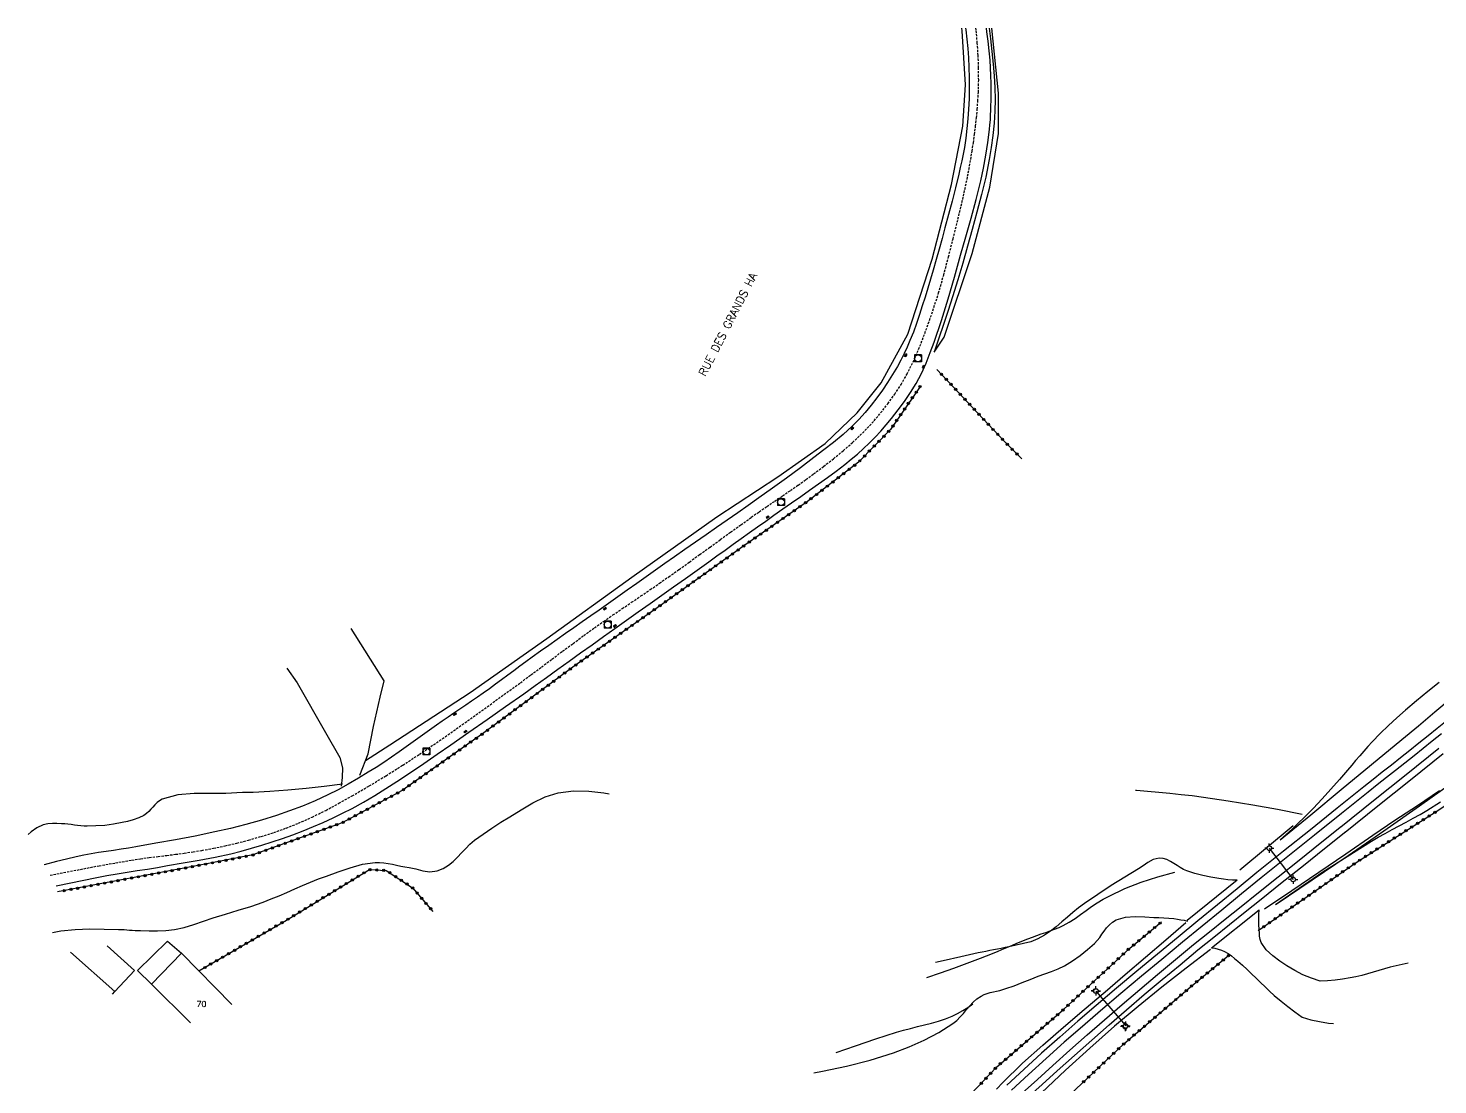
# Model space of a CAD drawing. Header units: millimetres. Extents: x 172000 to 173000, y 134000 to 135000.
# Drawn here: x 172050.8 to 172359, y 134768.9 to 135000 of the extents above; entities that cross this region are included whole.
import ezdxf
from ezdxf.enums import TextEntityAlignment as Align

# ---------------------------------------------------------------- set-up
doc = ezdxf.new("R2010")
doc.units = ezdxf.units.MM
doc.linetypes.add('DASHED', pattern=[0.75, 0.5, -0.25])
doc.layers.get('0').update_dxf_attribs({"linetype": 'CONTINUOUS'})
for name, color, linetype in [('W0001', 6, 'DASHED'), ('W0008', 7, 'CONTINUOUS'), ('W0101', 7, 'CONTINUOUS'), ('W0104', 1, 'CONTINUOUS'), ('W0120', 7, 'CONTINUOUS'), ('W0211', 2, 'CONTINUOUS'), ('W0214', 2, 'CONTINUOUS'), ('W0300', 7, 'CONTINUOUS'), ('W0322', 7, 'CONTINUOUS'), ('W0323', 7, 'CONTINUOUS'), ('W0330', 7, 'CONTINUOUS'), ('W0401', 7, 'CONTINUOUS'), ('W0420', 7, 'CONTINUOUS'), ('W0510', 5, 'CONTINUOUS'), ('W0610', 7, 'CONTINUOUS'), ('W0611', 7, 'CONTINUOUS'), ('W0700', 7, 'CONTINUOUS'), ('W0989', 7, 'CONTINUOUS'), ('W0991', 7, 'CONTINUOUS')]:
    doc.layers.add(name, color=color, linetype=linetype)
doc.styles.get("Standard").update_dxf_attribs({"font": 'romans.shx', "width": 0.85})

# ---------------------------------------------------------------- blocks, each defined once
blk = doc.blocks.new('T610')
for p, q in [((-0.500001, 0), (-1.000002, 0)), ((0, 0.500001), (0, 1.000002)), ((0.500001, 0), (1.000002, 0)), ((0, -0.500001), (0, -1.000002))]:
    blk.add_line(p, q)
blk.add_ellipse((0, 0), major_axis=(-0.353554, 0.353554), ratio=1, start_param=3.926990817, end_param=10.2101761242)
blk = doc.blocks.new('T401')
for p, q in [((-0.3, 0.3), (0, 0.3)), ((-0.3, -0.25), (-0.3, 0.3)), ((-0.3, 0.15), (0, 0.15)), ((-0.3, 0), (0, 0)), ((0, 0.3), (0, -0.25)), ((-0.3, -0.15), (0, -0.15)), ((-0.3, -0.25), (-0.3, -0.3)), ((-0.3, -0.3), (0, -0.3)), ((0, -0.3), (0, -0.25))]:
    blk.add_line(p, q)
blk = doc.blocks.new('T420')
for p, q in [((0.75, 0.75), (-0.75, 0.75)), ((-0.75, 0.75), (-0.75, -0.75)), ((0.75, 0.75), (0.75, -0.75)), ((0.75, -0.75), (-0.75, -0.75))]:
    blk.add_line(p, q)
blk.add_ellipse((0, 0), major_axis=(-0.53, 0.53), ratio=1, start_param=3.926991, end_param=10.210176)
blk = doc.blocks.new('t323o')
at = {"color": 0, "linetype": 'Continuous'}
for radius in [0.25, 0.15]:
    blk.add_circle((0, 0), radius, dxfattribs=at)
blk = doc.blocks.new('t322o')
at = {"color": 0, "linetype": 'Continuous'}
for radius in [0.25, 0.15]:
    blk.add_circle((0, 0), radius, dxfattribs=at)

msp = doc.modelspace()

# ---------------------------------------------------------------- linework, layer by layer
at = {"layer": 'W0001'}
msp.add_lwpolyline([(172055.56, 134814.76), (172066.25, 134816.84), (172066.25, 134816.84), (172069.83, 134817.46), (172073.41, 134818.06), (172075.31, 134818.36), (172077.23, 134818.63), (172079.14, 134818.87), (172081.06, 134819.1), (172082.97, 134819.34), (172084.88, 134819.59), (172086.79, 134819.87), (172088.7, 134820.19), (172091.27, 134820.67), (172093.83, 134821.2), (172096.38, 134821.78), (172098.92, 134822.45), (172101.69, 134823.25), (172104.44, 134824.11), (172107.17, 134825.07), (172109.85, 134826.13), (172112.85, 134827.48), (172115.8, 134828.95), (172118.69, 134830.51), (172121.56, 134832.11), (172125.31, 134834.28), (172129, 134836.53), (172132.66, 134838.84), (172136.28, 134841.21), (172141.29, 134844.6), (172146.23, 134848.08), (172151.14, 134851.62), (172156.03, 134855.17), (172158.36, 134856.86), (172160.67, 134858.57), (172162.98, 134860.29), (172165.28, 134862.02), (172167.59, 134863.75), (172169.9, 134865.46), (172172.22, 134867.17), (172174.55, 134868.85), (172176.57, 134870.27), (172178.59, 134871.68), (172180.63, 134873.07), (172182.67, 134874.45), (172184.71, 134875.83), (172186.75, 134877.22), (172188.78, 134878.62), (172190.8, 134880.03), (172193.07, 134881.64), (172195.33, 134883.26), (172197.58, 134884.89), (172199.83, 134886.53), (172202.08, 134888.16), (172204.33, 134889.8), (172206.59, 134891.42), (172208.86, 134893.04), (172210.55, 134894.23), (172212.26, 134895.4), (172213.98, 134896.56), (172215.7, 134897.73), (172217.41, 134898.9), (172219.11, 134900.08), (172220.8, 134901.28), (172222.47, 134902.51), (172224.66, 134904.17), (172226.83, 134905.85), (172228.95, 134907.59), (172231.01, 134909.4), (172232.62, 134910.94), (172234.19, 134912.52), (172235.7, 134914.16), (172237.14, 134915.87), (172238.71, 134917.88), (172240.21, 134919.95), (172241.61, 134922.09), (172242.89, 134924.3), (172244.55, 134927.68), (172246, 134931.15), (172247.31, 134934.67), (172248.55, 134938.21), (172249.8, 134942.09), (172250.92, 134946.02), (172251.96, 134949.97), (172252.96, 134953.92), (172254.04, 134958.24), (172255.07, 134962.56), (172256.02, 134966.91), (172256.84, 134971.28), (172257.13, 134973.1), (172257.41, 134974.92), (172257.66, 134976.74), (172257.89, 134978.57), (172258.09, 134980.41), (172258.26, 134982.24), (172258.39, 134984.08), (172258.5, 134985.92), (172258.57, 134988.63), (172258.55, 134991.34), (172258.45, 134994.04), (172258.27, 134996.75), (172258, 134999.67), (172257.96, 135000)], dxfattribs=at)
at = {"layer": 'W0008'}
for points in [[(172255.72, 135000), (172255.76, 134999.63), (172255.98, 134997.59), (172256.18, 134995.55), (172256.34, 134993.5), (172256.45, 134991.45), (172256.51, 134989.16), (172256.52, 134986.86), (172256.48, 134984.56), (172256.37, 134982.26), (172256.22, 134980.16), (172256.01, 134978.06), (172255.75, 134975.97), (172255.44, 134973.89), (172255.17, 134972.42), (172254.87, 134970.96), (172254.54, 134969.51), (172254.2, 134968.07), (172253.49, 134965.12), (172252.74, 134962.19), (172251.97, 134959.26), (172251.2, 134956.33), (172250.58, 134954.02), (172249.95, 134951.71), (172249.31, 134949.41), (172248.65, 134947.11), (172248.07, 134945.14), (172247.47, 134943.17), (172246.86, 134941.21), (172246.23, 134939.26), (172245.6, 134937.36), (172244.96, 134935.45), (172244.29, 134933.56), (172243.55, 134931.7), (172242.92, 134930.25), (172242.25, 134928.83), (172241.54, 134927.42), (172240.79, 134926.04), (172239.75, 134924.26), (172238.67, 134922.52), (172237.52, 134920.81), (172236.32, 134919.14), (172235.06, 134917.53), (172233.75, 134915.96), (172232.38, 134914.44), (172230.94, 134912.98), (172228.94, 134911.15), (172226.84, 134909.42), (172224.7, 134907.76), (172222.56, 134906.1), (172219.58, 134903.84), (172216.56, 134901.62), (172213.52, 134899.44), (172210.48, 134897.26), (172208.18, 134895.63), (172205.88, 134894.01), (172203.58, 134892.4), (172201.27, 134890.8), (172198.96, 134889.19), (172196.65, 134887.59), (172194.34, 134885.98), (172192.03, 134884.37), (172189.97, 134882.92), (172187.92, 134881.47), (172185.86, 134880.02), (172183.8, 134878.57), (172181.75, 134877.11), (172179.69, 134875.66), (172177.64, 134874.21), (172175.58, 134872.75), (172173.75, 134871.46), (172171.91, 134870.18), (172170.08, 134868.89), (172168.24, 134867.61), (172166.4, 134866.32), (172164.57, 134865.03), (172162.74, 134863.73), (172160.92, 134862.42), (172159.58, 134861.45), (172158.25, 134860.47), (172156.91, 134859.48), (172155.59, 134858.49), (172154.26, 134857.5), (172152.92, 134856.52), (172151.58, 134855.54), (172150.23, 134854.58), (172148.97, 134853.69), (172147.69, 134852.81), (172146.41, 134851.94), (172145.12, 134851.07), (172143.84, 134850.21), (172142.55, 134849.34), (172141.27, 134848.46), (172140, 134847.58), (172138.98, 134846.85), (172137.97, 134846.12), (172136.96, 134845.38), (172135.95, 134844.65), (172134.94, 134843.91), (172133.93, 134843.17), (172132.91, 134842.45), (172131.89, 134841.73), (172130.22, 134840.59), (172128.54, 134839.45), (172126.84, 134838.34), (172125.12, 134837.27), (172122.94, 134835.96), (172120.74, 134834.68), (172118.51, 134833.45), (172116.24, 134832.31), (172113.5, 134831.06), (172110.73, 134829.89), (172107.92, 134828.82), (172105.08, 134827.83), (172101.74, 134826.78), (172098.37, 134825.86), (172094.98, 134825.01), (172091.57, 134824.22), (172087.28, 134823.31), (172082.96, 134822.5), (172078.64, 134821.75), (172074.32, 134820.99), (172072.69, 134820.71), (172071.05, 134820.45), (172069.42, 134820.2), (172067.79, 134819.95), (172066.15, 134819.7), (172064.52, 134819.42), (172062.89, 134819.12), (172061.27, 134818.77), (172059.12, 134818.28), (172056.97, 134817.75), (172054.22, 134817.07), (172054.22, 134817.07), (172054.22, 134817.07)], [(172056.9, 134812.46), (172056.9, 134812.46), (172056.9, 134812.46), (172065.79, 134814.27), (172065.79, 134814.27), (172065.79, 134814.27), (172065.79, 134814.27), (172067.98, 134814.69), (172070.19, 134815.08), (172072.39, 134815.43), (172074.6, 134815.78), (172076.81, 134816.12), (172079.01, 134816.48), (172081.21, 134816.86), (172084.67, 134817.47), (172088.14, 134818.06), (172091.6, 134818.7), (172095.03, 134819.45), (172097.32, 134820.02), (172099.59, 134820.65), (172101.84, 134821.32), (172104.08, 134822.04), (172106.37, 134822.81), (172108.65, 134823.62), (172110.91, 134824.48), (172113.14, 134825.39), (172115.28, 134826.31), (172117.4, 134827.28), (172119.49, 134828.3), (172121.56, 134829.38), (172124.07, 134830.76), (172126.53, 134832.22), (172128.96, 134833.72), (172131.38, 134835.25), (172134.35, 134837.2), (172137.29, 134839.21), (172140.21, 134841.24), (172143.13, 134843.26), (172147.13, 134846.04), (172151.13, 134848.84), (172155.12, 134851.64), (172159.1, 134854.46), (172161.59, 134856.23), (172164.08, 134858.01), (172166.57, 134859.8), (172169.06, 134861.59), (172171.54, 134863.38), (172174.03, 134865.16), (172176.52, 134866.95), (172179.01, 134868.73), (172181.58, 134870.56), (172184.15, 134872.39), (172186.72, 134874.21), (172189.29, 134876.03), (172191.86, 134877.86), (172194.44, 134879.68), (172197.01, 134881.5), (172199.58, 134883.33), (172201.35, 134884.6), (172203.13, 134885.87), (172204.9, 134887.14), (172206.67, 134888.41), (172208.45, 134889.68), (172210.22, 134890.95), (172212, 134892.22), (172213.77, 134893.49), (172215.72, 134894.87), (172217.68, 134896.23), (172219.65, 134897.59), (172221.61, 134898.95), (172223.57, 134900.32), (172225.51, 134901.71), (172227.43, 134903.14), (172229.33, 134904.6), (172230.7, 134905.72), (172232.05, 134906.87), (172233.36, 134908.05), (172234.64, 134909.28), (172235.92, 134910.57), (172237.15, 134911.9), (172238.35, 134913.27), (172239.51, 134914.67), (172240.95, 134916.51), (172242.36, 134918.38), (172243.69, 134920.31), (172244.91, 134922.31), (172246.05, 134924.51), (172247.06, 134926.76), (172247.98, 134929.06), (172248.85, 134931.36), (172250.46, 134936.05), (172251.91, 134940.8), (172253.27, 134945.57), (172254.62, 134950.34), (172255.79, 134954.39), (172256.96, 134958.44), (172258.05, 134962.51), (172259.03, 134966.62), (172259.62, 134969.41), (172260.15, 134972.21), (172260.59, 134975.02), (172260.95, 134977.85), (172261.04, 134978.9), (172261.12, 134979.95), (172261.18, 134980.99), (172261.22, 134982.04), (172261.25, 134983.09), (172261.27, 134984.14), (172261.28, 134985.19), (172261.28, 134986.24), (172261.27, 134987.93), (172261.24, 134989.62), (172261.16, 134991.31), (172261.06, 134992.99), (172260.87, 134995.07), (172260.64, 134997.14), (172260.38, 134999.21), (172260.28, 135000)]]:
    msp.add_lwpolyline(points, dxfattribs=at)
at = {"layer": 'W0101'}
for points in [[(172095.3, 134786.47), (172084.27, 134797.71), (172077.74, 134790.97)], [(172077.74, 134790.97), (172086.21, 134782.46)]]:
    msp.add_lwpolyline(points, dxfattribs=at)
at = {"layer": 'W0104'}
for points in [[(172077.74, 134790.97), (172074.67, 134793.95), (172081.21, 134800.35), (172084.27, 134797.71)], [(172069.19, 134788.75), (172069.7, 134789.32), (172059.98, 134797.94), (172059.98, 134797.94)], [(172067.99, 134799.29), (172067.99, 134799.29), (172073.98, 134793.95), (172069.7, 134789.32)]]:
    msp.add_lwpolyline(points, dxfattribs=at)
at = {"layer": 'W0120'}
for points in [[(172315.08, 134813.67), (172304.14, 134804.84)], [(172309.51, 134798.91), (172319.92, 134807.23)]]:
    msp.add_lwpolyline(points, dxfattribs=at)
at = {"layer": 'W0211'}
for points in [[(172260.83, 135000), (172261.14, 134997.68), (172261.72, 134992.11), (172261.93, 134989.56), (172262.08, 134987), (172262.15, 134984.44), (172262.11, 134981.88), (172261.95, 134979.21), (172261.68, 134976.55), (172261.31, 134973.91), (172260.87, 134971.28), (172260.1, 134967.42), (172259.18, 134963.6), (172258.19, 134959.8), (172257.17, 134956.01), (172256.16, 134952.31), (172255.1, 134948.62), (172254, 134944.94), (172252.87, 134941.27), (172251.9, 134938.23), (172250.91, 134935.2), (172249.88, 134932.18), (172248.83, 134929.17)], [(172359.23, 134856.93), (172356.75, 134854.94), (172354.29, 134852.93), (172351.87, 134850.85), (172350, 134849.18), (172348.16, 134847.48), (172346.35, 134845.74), (172344.59, 134843.95), (172343.66, 134842.95), (172342.75, 134841.93), (172341.87, 134840.89), (172340.99, 134839.85), (172340.12, 134838.8), (172339.24, 134837.75), (172338.36, 134836.72), (172337.46, 134835.7), (172335.56, 134833.58), (172333.64, 134831.47), (172331.7, 134829.39), (172329.71, 134827.36), (172328.44, 134826.12), (172327.16, 134824.9), (172325.85, 134823.71), (172324.52, 134822.54)], [(172119.47, 134834.68), (172115.5, 134834.18), (172111.53, 134833.74), (172107.55, 134833.36), (172103.57, 134833.05), (172102.37, 134832.97), (172101.18, 134832.92), (172099.98, 134832.88), (172098.78, 134832.85), (172097.59, 134832.83), (172096.39, 134832.79), (172095.19, 134832.74), (172094, 134832.67), (172090.58, 134832.6), (172087.07, 134832.64), (172083.5, 134832.37), (172080.08, 134831.38), (172079.48, 134831.06), (172078.94, 134830.64), (172078.45, 134830.17), (172078, 134829.67), (172077.56, 134829.18), (172077.1, 134828.69), (172076.61, 134828.24), (172076.05, 134827.86), (172074.91, 134827.3), (172073.72, 134826.87), (172072.5, 134826.54), (172071.28, 134826.26), (172069.39, 134825.91), (172067.49, 134825.67), (172065.58, 134825.54), (172063.66, 134825.49), (172062.96, 134825.51), (172062.25, 134825.56), (172061.55, 134825.65), (172060.85, 134825.74), (172060.15, 134825.84), (172059.45, 134825.93), (172058.75, 134825.99), (172058.04, 134826.02), (172057.05, 134826.05), (172056.05, 134826.08), (172055.04, 134826.01), (172054.05, 134825.77), (172052.67, 134825.12), (172051.42, 134824.24), (172050.76, 134823.69)], [(172323.5, 134808.36), (172328.64, 134811.97), (172333.84, 134815.47), (172339.11, 134818.88), (172344.45, 134822.19), (172345.94, 134823.07), (172347.46, 134823.92), (172348.98, 134824.75), (172350.52, 134825.57), (172352.05, 134826.38), (172353.58, 134827.21), (172355.1, 134828.06), (172356.59, 134828.95), (172359.56, 134830.79)], [(172262.43, 134767.98), (172263.85, 134769.42), (172265.27, 134770.84), (172266.72, 134772.24), (172268.18, 134773.63), (172272.61, 134777.62), (172277.12, 134781.51), (172281.67, 134785.37), (172286.2, 134789.23), (172290.61, 134793.03), (172295.03, 134796.83), (172299.46, 134800.62), (172303.89, 134804.4)], [(172309.24, 134798.52), (172303.9, 134794.45), (172298.62, 134790.3), (172293.42, 134786.05), (172288.28, 134781.73), (172282.88, 134776.98), (172277.58, 134772.11), (172272.32, 134767.2)]]:
    msp.add_lwpolyline(points, dxfattribs=at)
at = {"layer": 'W0214'}
for points in [[(172324.52, 134822.54), (172331.18, 134828), (172337.82, 134833.48), (172344.46, 134838.96), (172351.1, 134844.44), (172354.7, 134847.44), (172358.29, 134850.46), (172361.87, 134853.48), (172365.45, 134856.51), (172369.04, 134859.53), (172372.64, 134862.52), (172376.27, 134865.49), (172379.93, 134868.42), (172385.92, 134873.12), (172391.96, 134877.74), (172398.06, 134882.29), (172404.21, 134886.77)], [(172056.06, 134802.24), (172057.9, 134802.57), (172061.05, 134802.91), (172064.21, 134803.01), (172067.36, 134802.98), (172070.5, 134802.93), (172071.1, 134802.91), (172071.71, 134802.87), (172072.31, 134802.83), (172072.91, 134802.78), (172073.51, 134802.73), (172074.12, 134802.69), (172074.72, 134802.66), (172075.32, 134802.64), (172077.17, 134802.61), (172079.02, 134802.6), (172080.87, 134802.67), (172082.72, 134802.89), (172084.88, 134803.36), (172087, 134804.01), (172089.09, 134804.73), (172091.18, 134805.41), (172093.93, 134806.25), (172096.68, 134807.09), (172099.42, 134807.96), (172102.14, 134808.9), (172103.89, 134809.57), (172105.61, 134810.28), (172107.33, 134811.02), (172109.04, 134811.77), (172110.75, 134812.53), (172112.48, 134813.25), (172114.22, 134813.95), (172115.98, 134814.58), (172118.56, 134815.5), (172121.18, 134816.41), (172123.87, 134817.15), (172126.64, 134817.54), (172127.59, 134817.55), (172128.53, 134817.48), (172129.47, 134817.34), (172130.39, 134817.16), (172131.3, 134816.96), (172132.21, 134816.76), (172133.13, 134816.57), (172134.05, 134816.43), (172135.5, 134816.13), (172137.01, 134815.74), (172138.6, 134815.51), (172140.18, 134815.71), (172141.46, 134816.22), (172142.63, 134816.93), (172143.69, 134817.79), (172144.65, 134818.74), (172145.53, 134819.69), (172146.42, 134820.64), (172147.34, 134821.56), (172148.35, 134822.4), (172150.23, 134823.76), (172152.14, 134825.08), (172154.09, 134826.34), (172156.08, 134827.54), (172158.57, 134829.04), (172161.1, 134830.56), (172163.77, 134831.89), (172166.62, 134832.77), (172169.95, 134833.21), (172173.3, 134833.18), (172176.61, 134832.78), (172177.76, 134832.53)], [(172292.88, 134833.38), (172293.04, 134833.37), (172295.48, 134833.13), (172297.93, 134832.91), (172300.38, 134832.68), (172302.82, 134832.44), (172305.26, 134832.17), (172307.7, 134831.86), (172313.12, 134831.06), (172318.52, 134830.18), (172323.92, 134829.21), (172329.29, 134828.15)], [(172359.29, 134833.23), (172354.48, 134829.92), (172349.59, 134826.71), (172344.75, 134823.45), (172338.85, 134819.4), (172332.94, 134815.36), (172327.02, 134811.33), (172321.09, 134807.32)]]:
    msp.add_lwpolyline(points, dxfattribs=at)
at = {"layer": 'W0300'}
for points in [[(172323.59, 134808.42), (172331.48, 134813.73), (172339.34, 134819.09), (172347.16, 134824.49), (172354.96, 134829.94), (172361.76, 134834.75), (172368.54, 134839.6), (172375.28, 134844.49), (172382, 134849.41)], [(172315.67, 134815.95), (172327.33, 134825.62)], [(172247.26, 134792.43), (172250.2, 134793.43), (172253.13, 134794.45), (172256.05, 134795.51), (172258.95, 134796.61), (172260.26, 134797.12), (172261.56, 134797.65), (172262.86, 134798.19), (172264.15, 134798.73), (172265.44, 134799.28), (172266.74, 134799.82), (172268.04, 134800.36), (172269.34, 134800.88), (172270.31, 134801.24), (172271.28, 134801.59), (172272.26, 134801.92), (172273.23, 134802.25), (172274.21, 134802.59), (172275.18, 134802.95), (172276.14, 134803.35), (172277.07, 134803.8), (172278.38, 134804.51), (172279.64, 134805.3), (172280.86, 134806.15), (172282.07, 134807.02), (172283.27, 134807.89), (172284.5, 134808.73), (172285.76, 134809.52), (172287.07, 134810.22), (172290.56, 134811.83), (172294.12, 134813.24), (172297.76, 134814.44), (172301.46, 134815.44)], [(172227.42, 134776), (172231.64, 134777.47), (172236.11, 134778.97), (172240.6, 134780.42), (172242.12, 134780.88), (172243.65, 134781.28), (172245.18, 134781.66), (172246.72, 134782.04), (172248.25, 134782.44), (172249.78, 134782.88), (172251.29, 134783.38), (172252.77, 134783.96), (172253.96, 134784.52), (172255.12, 134785.15), (172256.23, 134785.85), (172257.3, 134786.61)]]:
    msp.add_lwpolyline(points, dxfattribs=at)
at = {"layer": 'W0322'}
msp.add_lwpolyline([(172245.84, 134921.73), (172239.27, 134912.21), (172232.29, 134905.08), (172221.12, 134896.48), (172207.43, 134886.94), (172188.99, 134873.78), (172170.14, 134860.5), (172150.09, 134845.67), (172132.51, 134833.27), (172119.37, 134826.23), (172099.87, 134819.19), (172088.27, 134816.93), (172057.15, 134811.1), (172057.15, 134811.1), (172057.15, 134811.1), (172057.15, 134811.1)], dxfattribs=at)
at = {"layer": 'W0323'}
for points in [[(172319.69, 134802.67), (172341.07, 134817.55), (172358.35, 134828.54), (172372.5, 134837.84), (172385.88, 134848.24), (172397.69, 134858.09), (172406.29, 134864.34), (172417.43, 134874.02), (172426.2, 134882.66), (172438.37, 134894), (172448.48, 134903.21), (172464.39, 134917.78), (172478.02, 134929.71), (172491.82, 134940.57), (172509.35, 134955.32), (172520.59, 134965.57), (172533.82, 134977.77), (172544.67, 134989.16), (172554.86, 135000)], [(172249.42, 134925.37), (172264.08, 134909.74), (172267.99, 134905.82)], [(172088.09, 134793.82), (172107.2, 134804.95), (172125.38, 134816.02), (172129.05, 134815.83), (172134.8, 134812.01), (172139.25, 134806.85)], [(172164.25, 134671), (172175.21, 134675.5), (172185.9, 134690.22), (172202.11, 134710.69), (172217.48, 134726.78), (172237.65, 134749.12), (172251.18, 134760.88), (172262.45, 134772.8), (172277.13, 134785.39), (172291.6, 134798.82), (172298.56, 134804.56)], [(172210.27, 134696.7), (172221.94, 134709.8), (172226.17, 134714.01), (172229.2, 134717.42), (172241.23, 134730.04), (172254.33, 134743.2), (172268.5, 134757.04), (172278.52, 134766.73), (172290.33, 134777.91), (172304.83, 134790.28), (172313.29, 134797.28)]]:
    msp.add_lwpolyline(points, dxfattribs=at)
at = {"layer": 'W0330'}
for points in [[(172124.51, 134839.87), (172129.79, 134843.27), (172147.4, 134854.74), (172164.16, 134866.51), (172182.74, 134879.96), (172201.34, 134893.12), (172214.65, 134901.92), (172224.98, 134909.16), (172232.02, 134915.87), (172237.25, 134922.42), (172243.07, 134933.12), (172248.42, 134949.48), (172252.64, 134965.81), (172255.13, 134978.6), (172255.68, 134987.6), (172254.96, 134999.45), (172254.87, 135000)], [(172248.83, 134929.17), (172251.04, 134932.45), (172257.18, 134950.75), (172260.99, 134965.24), (172262.91, 134976.94), (172262.88, 134985.76), (172261.46, 135000)], [(172128.6, 134857.28), (172121.39, 134868.71)], [(172107.28, 134860.02), (172109.59, 134856.87), (172115.79, 134846), (172118.92, 134840.49), (172119.44, 134838.24), (172119.42, 134836.15), (172119.22, 134834.27)], [(172123.23, 134836.65), (172125.07, 134841.3), (172126.22, 134847.28), (172127.74, 134853.67), (172128.57, 134857.28)]]:
    msp.add_lwpolyline(points, dxfattribs=at)
at = {"layer": 'W0510'}
for points in [[(172315.08, 134813.67), (172314.08, 134813.7), (172313.08, 134813.77), (172312.08, 134813.88), (172311.08, 134814.02), (172309.32, 134814.33), (172307.56, 134814.7), (172305.82, 134815.15), (172304.11, 134815.69), (172303.34, 134816.02), (172302.63, 134816.44), (172301.95, 134816.9), (172301.27, 134817.36), (172300.53, 134817.8), (172299.74, 134818.17), (172298.9, 134818.42), (172298.01, 134818.5), (172296.72, 134818.23), (172295.55, 134817.58), (172294.52, 134816.81), (172293.52, 134816.13), (172290.51, 134814.34), (172287.53, 134812.49), (172284.59, 134810.57), (172281.68, 134808.59), (172280.4, 134807.64), (172279.17, 134806.63), (172277.97, 134805.59), (172276.77, 134804.54), (172275.54, 134803.51), (172274.27, 134802.53), (172272.93, 134801.63), (172271.51, 134800.85), (172269.98, 134800.23), (172268.38, 134799.81), (172266.77, 134799.48), (172265.18, 134799.14), (172264.34, 134798.95), (172263.5, 134798.77), (172262.66, 134798.61), (172261.82, 134798.45), (172260.98, 134798.29), (172260.14, 134798.12), (172259.3, 134797.95), (172258.47, 134797.77), (172254.64, 134796.93), (172250.81, 134796.07), (172249.1, 134795.65)], [(172333.22, 134791.61), (172331.31, 134792.24), (172329.45, 134793.01), (172327.66, 134793.92), (172325.93, 134794.96), (172324.39, 134795.99), (172322.86, 134797.11), (172321.45, 134798.43), (172320.34, 134800.02), (172320.08, 134800.72), (172319.97, 134801.46), (172319.94, 134802.2), (172319.91, 134802.91), (172319.85, 134803.99), (172319.83, 134805.07), (172319.85, 134806.15), (172319.92, 134807.23)], [(172222.51, 134771.54), (172224.41, 134771.92), (172229.65, 134773.02), (172234.86, 134774.32), (172239.97, 134775.96), (172243.34, 134777.26), (172246.65, 134778.71), (172249.87, 134780.38), (172252.93, 134782.33), (172253.77, 134783), (172254.54, 134783.76), (172255.25, 134784.56), (172255.94, 134785.38), (172256.64, 134786.2), (172257.39, 134786.99), (172258.2, 134787.71), (172259.1, 134788.33), (172259.74, 134788.66), (172260.41, 134788.92), (172261.1, 134789.12), (172261.79, 134789.29), (172262.48, 134789.44), (172263.17, 134789.59), (172263.85, 134789.76), (172264.53, 134789.96), (172266.31, 134790.6), (172268.08, 134791.27), (172269.84, 134791.96), (172271.6, 134792.66), (172273.05, 134793.19), (172274.51, 134793.71), (172275.96, 134794.28), (172277.36, 134794.97), (172279.1, 134796.04), (172280.76, 134797.23), (172282.36, 134798.5), (172283.89, 134799.85), (172284.5, 134800.46), (172285.03, 134801.14), (172285.53, 134801.85), (172286.01, 134802.55), (172286.55, 134803.26), (172287.14, 134803.93), (172287.83, 134804.52), (172288.6, 134804.99), (172290.65, 134805.62), (172292.79, 134805.75), (172294.88, 134805.63), (172296.89, 134805.55), (172297.98, 134805.53), (172299.08, 134805.47), (172300.17, 134805.38), (172301.25, 134805.27), (172302.01, 134805.16), (172302.76, 134805.04), (172303.51, 134804.9), (172304.25, 134804.73)], [(172309.51, 134798.91), (172310.23, 134798.79), (172310.95, 134798.62), (172311.64, 134798.38), (172312.32, 134798.08), (172313.1, 134797.63), (172313.84, 134797.11), (172314.53, 134796.54), (172315.22, 134795.97), (172316.26, 134795.08), (172317.27, 134794.16), (172318.25, 134793.21), (172319.23, 134792.25), (172320.2, 134791.28), (172321.18, 134790.33), (172322.18, 134789.39), (172323.2, 134788.48), (172324.68, 134787.24), (172326.19, 134786.04), (172327.72, 134784.86), (172329.28, 134783.72)], [(172352.49, 134795.56), (172349.84, 134794.94), (172348.57, 134794.64), (172347.31, 134794.31), (172346.06, 134793.95), (172344.81, 134793.58), (172343.56, 134793.21), (172342.31, 134792.87), (172341.04, 134792.56), (172339.76, 134792.29), (172338.14, 134792.03), (172336.5, 134791.83), (172334.86, 134791.69), (172333.22, 134791.61)], [(172329.28, 134783.72), (172331.17, 134783.16), (172333.09, 134782.74), (172335.04, 134782.44), (172336.13, 134782.35)]]:
    msp.add_lwpolyline(points, dxfattribs=at)
at = {"layer": 'W0611'}
for points in [[(172322.11, 134820.67), (172327.32, 134813.85)], [(172284.22, 134789.43), (172290.71, 134781.8)]]:
    msp.add_lwpolyline(points, dxfattribs=at)
at = {"layer": 'W0700'}
for points in [[(172361.4, 134848.89), (172358.82, 134846.83), (172356.82, 134845.23), (172354.81, 134843.64), (172352.81, 134842.05), (172350.81, 134840.45), (172348.8, 134838.86), (172346.8, 134837.27), (172344.79, 134835.67), (172342.79, 134834.08), (172336.94, 134829.4), (172331.1, 134824.71), (172325.25, 134820.02), (172319.42, 134815.33)], [(172359.76, 134845.66), (172357.75, 134844.06), (172355.75, 134842.47), (172353.75, 134840.87), (172351.74, 134839.28), (172349.74, 134837.69), (172347.73, 134836.1), (172345.73, 134834.5), (172343.73, 134832.91), (172337.88, 134828.23), (172332.03, 134823.54), (172326.19, 134818.85), (172320.36, 134814.16)], [(172337.75, 134825.38), (172344.89, 134831.09), (172352.02, 134836.81), (172359.16, 134842.52)], [(172338.69, 134824.21), (172345.82, 134829.92), (172352.96, 134835.64), (172360.09, 134841.35)], [(172268.07, 134767.08), (172271.41, 134770.11), (172274.76, 134773.13), (172278.52, 134776.49), (172282.3, 134779.84), (172286.09, 134783.17), (172289.91, 134786.47), (172293.8, 134789.79), (172297.7, 134793.09), (172301.63, 134796.36), (172305.57, 134799.61), (172309.01, 134802.4), (172312.47, 134805.17), (172315.93, 134807.93), (172319.39, 134810.69), (172324.02, 134814.39), (172328.64, 134818.09), (172333.26, 134821.79), (172337.89, 134825.49)], [(172269.08, 134765.98), (172272.42, 134769), (172275.76, 134772.01), (172279.52, 134775.37), (172283.29, 134778.71), (172287.08, 134782.03), (172290.89, 134785.33), (172294.77, 134788.65), (172298.67, 134791.94), (172302.59, 134795.2), (172306.52, 134798.45), (172309.96, 134801.24), (172313.41, 134804.01), (172316.87, 134806.76), (172320.33, 134809.52), (172324.95, 134813.22), (172329.58, 134816.92), (172334.2, 134820.62), (172338.82, 134824.32)], [(172319.42, 134815.33), (172315.1, 134811.82), (172310.79, 134808.31), (172306.49, 134804.78), (172302.19, 134801.24), (172297.68, 134797.53), (172293.18, 134793.8), (172288.69, 134790.06), (172284.24, 134786.27), (172280.25, 134782.82), (172276.28, 134779.34), (172272.34, 134775.83), (172268.43, 134772.29), (172264.71, 134768.85)], [(172320.36, 134814.16), (172316.04, 134810.66), (172311.74, 134807.14), (172307.44, 134803.62), (172303.15, 134800.09), (172298.64, 134796.37), (172294.15, 134792.66), (172289.67, 134788.92), (172285.22, 134785.14), (172281.24, 134781.69), (172277.28, 134778.22), (172273.35, 134774.72), (172269.44, 134771.18), (172265.73, 134767.74)]]:
    msp.add_lwpolyline(points, dxfattribs=at)

# ---------------------------------------------------------------- block references
at = {"layer": 'W0322'}
for p, rotation in [((172244.92, 134920.4), 235.4009660530218), ((172245.77, 134921.64), 235.4009660530218), ((172242.37, 134916.7), 235.4009660530218), ((172243.22, 134917.93), 235.4009660530218), ((172244.07, 134919.17), 235.4009660530218), ((172240.66, 134914.23), 235.4009660530218), ((172241.51, 134915.46), 235.4009660530218), ((172237.84, 134910.75), 225.6172825015451), ((172238.89, 134911.82), 225.6172825015451), ((172239.81, 134912.99), 235.4009660530218), ((172234.69, 134907.53), 225.6172825015451), ((172235.74, 134908.6), 225.6172825015451), ((172236.79, 134909.67), 225.6172825015451), ((172231.44, 134904.42), 217.5889244522174), ((172232.59, 134905.39), 225.6172825015451), ((172233.64, 134906.46), 225.6172825015451), ((172227.88, 134901.68), 217.5889244522174), ((172229.07, 134902.59), 217.5889244522174), ((172230.25, 134903.51), 217.5889244522174), ((172223.12, 134898.02), 217.5889244522174), ((172224.31, 134898.93), 217.5889244522174), ((172225.5, 134899.85), 217.5889244522174), ((172226.69, 134900.76), 217.5889244522174), ((172219.5, 134895.35), 214.8671341610886), ((172220.73, 134896.21), 214.8671341610886), ((172221.93, 134897.1), 217.5889244522174), ((172214.58, 134891.92), 214.8671341610886), ((172215.81, 134892.78), 214.8671341610886), ((172217.04, 134893.64), 214.8671341610886), ((172218.27, 134894.49), 214.8671341610886), ((172210.89, 134889.35), 214.8671341610886), ((172212.12, 134890.21), 214.8671341610886), ((172213.35, 134891.06), 214.8671341610886), ((172205.98, 134885.9), 215.5115189610644), ((172207.2, 134886.77), 215.5115189610644), ((172208.42, 134887.63), 214.8671341610886), ((172209.66, 134888.49), 214.8671341610886), ((172202.31, 134883.29), 215.5115189610644), ((172203.53, 134884.16), 215.5115189610644), ((172204.75, 134885.03), 215.5115189610644), ((172197.43, 134879.8), 215.5115189610644), ((172198.65, 134880.67), 215.5115189610644), ((172199.87, 134881.55), 215.5115189610644), ((172201.09, 134882.42), 215.5115189610644), ((172193.77, 134877.19), 215.5115189610644), ((172194.99, 134878.06), 215.5115189610644), ((172196.21, 134878.93), 215.5115189610644), ((172188.88, 134873.7), 215.1719760796104), ((172190.1, 134874.57), 215.5115189610644), ((172191.32, 134875.45), 215.5115189610644), ((172192.54, 134876.32), 215.5115189610644), ((172183.98, 134870.25), 215.1719760796104), ((172185.2, 134871.11), 215.1719760796104), ((172186.43, 134871.98), 215.1719760796104), ((172187.65, 134872.84), 215.1719760796104), ((172180.3, 134867.66), 215.1719760796104), ((172181.52, 134868.52), 215.1719760796104), ((172182.75, 134869.38), 215.1719760796104), ((172175.39, 134864.2), 215.1719760796104), ((172176.62, 134865.06), 215.1719760796104), ((172177.85, 134865.93), 215.1719760796104), ((172179.07, 134866.79), 215.1719760796104), ((172171.71, 134861.61), 215.1719760796104), ((172172.94, 134862.47), 215.1719760796104), ((172174.17, 134863.34), 215.1719760796104), ((172166.86, 134858.08), 216.4746972211493), ((172168.07, 134858.97), 216.4746972211493), ((172169.28, 134859.86), 216.4746972211493), ((172170.49, 134860.74), 215.1719760796104), ((172163.25, 134855.4), 216.4746972211493), ((172164.45, 134856.29), 216.4746972211493), ((172165.66, 134857.18), 216.4746972211493), ((172158.42, 134851.83), 216.4746972211493), ((172159.63, 134852.73), 216.4746972211493), ((172160.83, 134853.62), 216.4746972211493), ((172162.04, 134854.51), 216.4746972211493), ((172154.8, 134849.16), 216.4746972211493), ((172156.01, 134850.05), 216.4746972211493), ((172157.21, 134850.94), 216.4746972211493), ((172149.98, 134845.59), 215.1912267208199), ((172151.18, 134846.48), 216.4746972211493), ((172152.39, 134847.38), 216.4746972211493), ((172153.6, 134848.27), 216.4746972211493), ((172146.3, 134843), 215.1912267208199), ((172147.52, 134843.87), 215.1912267208199), ((172148.75, 134844.73), 215.1912267208199), ((172141.4, 134839.54), 215.1912267208199), ((172142.62, 134840.41), 215.1912267208199), ((172143.85, 134841.27), 215.1912267208199), ((172145.07, 134842.14), 215.1912267208199), ((172137.72, 134836.95), 215.1912267208199), ((172138.94, 134837.81), 215.1912267208199), ((172140.17, 134838.68), 215.1912267208199), ((172132.81, 134833.49), 215.1912267208199), ((172134.04, 134834.36), 215.1912267208199), ((172135.27, 134835.22), 215.1912267208199), ((172136.49, 134836.09), 215.1912267208199), ((172127.55, 134830.62), 208.2221464993219), ((172128.87, 134831.33), 208.2221464993219), ((172130.19, 134832.03), 208.2221464993219), ((172131.52, 134832.74), 208.2221464993219), ((172120.94, 134827.07), 208.2221464993219), ((172122.26, 134827.78), 208.2221464993219), ((172123.59, 134828.49), 208.2221464993219), ((172124.91, 134829.2), 208.2221464993219), ((172126.23, 134829.91), 208.2221464993219), ((172113.99, 134824.29), 199.8256088146661), ((172115.41, 134824.8), 199.8256088146661), ((172116.82, 134825.3), 199.8256088146661), ((172118.23, 134825.81), 199.8256088146661), ((172119.62, 134826.36), 208.2221464993219), ((172105.53, 134821.23), 199.8256088146661), ((172106.94, 134821.74), 199.8256088146661), ((172108.35, 134822.25), 199.8256088146661), ((172109.76, 134822.76), 199.8256088146661), ((172111.17, 134823.27), 199.8256088146661), ((172112.58, 134823.78), 199.8256088146661), ((172094, 134818.05), 191.0626496782847), ((172095.47, 134818.33), 191.0626496782847), ((172096.94, 134818.62), 191.0626496782847), ((172098.41, 134818.91), 191.0626496782847), ((172099.88, 134819.2), 199.8256088146661), ((172101.29, 134819.71), 199.8256088146661), ((172102.71, 134820.22), 199.8256088146661), ((172104.12, 134820.73), 199.8256088146661), ((172077.79, 134814.96), 190.6094430647247), ((172079.26, 134815.24), 190.6094430647247), ((172080.73, 134815.51), 190.6094430647247), ((172082.21, 134815.79), 190.6094430647247), ((172083.68, 134816.07), 190.6094430647247), ((172085.16, 134816.34), 190.6094430647247), ((172086.63, 134816.62), 190.6094430647247), ((172088.11, 134816.9), 190.6094430647247), ((172089.58, 134817.18), 191.0626496782847), ((172091.05, 134817.47), 191.0626496782847), ((172092.52, 134817.76), 191.0626496782847), ((172061.57, 134811.92), 190.6094430647247), ((172063.04, 134812.2), 190.6094430647247), ((172064.52, 134812.48), 190.6094430647247), ((172065.99, 134812.75), 190.6094430647247), ((172067.47, 134813.03), 190.6094430647247), ((172068.94, 134813.31), 190.6094430647247), ((172070.41, 134813.58), 190.6094430647247), ((172071.89, 134813.86), 190.6094430647247), ((172073.36, 134814.13), 190.6094430647247), ((172074.84, 134814.41), 190.6094430647247), ((172076.31, 134814.69), 190.6094430647247), ((172058.62, 134811.37), 190.6094430647247), ((172060.09, 134811.65), 190.6094430647247)]:
    msp.add_blockref('t322o', p, dxfattribs=dict(at, rotation=rotation))
at = {"layer": 'W0323'}
for p, rotation in [((172250.44, 134924.28), 313.1640920293336), ((172251.47, 134923.19), 313.1640920293336), ((172252.5, 134922.09), 313.1640920293336), ((172253.52, 134921), 313.1640920293336), ((172254.55, 134919.9), 313.1640920293336), ((172255.57, 134918.81), 313.1640920293336), ((172256.6, 134917.72), 313.1640920293336), ((172257.63, 134916.62), 313.1640920293336), ((172258.65, 134915.53), 313.1640920293336), ((172259.68, 134914.43), 313.1640920293336), ((172260.7, 134913.34), 313.1640920293336), ((172261.73, 134912.24), 313.1640920293336), ((172262.76, 134911.15), 313.1640920293336), ((172263.78, 134910.06), 313.1640920293336), ((172264.83, 134908.99), 314.8973587027946), ((172265.89, 134907.92), 314.8973587027946), ((172266.95, 134906.86), 314.8973587027946), ((172357.06, 134827.72), 32.4570307745329), ((172358.33, 134828.53), 32.4570307745329), ((172352, 134824.5), 32.4570307745329), ((172353.26, 134825.31), 32.4570307745329), ((172354.53, 134826.11), 32.4570307745329), ((172355.8, 134826.92), 32.4570307745329), ((172346.94, 134821.28), 32.4570307745329), ((172348.2, 134822.09), 32.4570307745329), ((172349.47, 134822.89), 32.4570307745329), ((172350.73, 134823.7), 32.4570307745329), ((172341.87, 134818.06), 32.4570307745329), ((172343.14, 134818.87), 32.4570307745329), ((172344.4, 134819.67), 32.4570307745329), ((172345.67, 134820.48), 32.4570307745329), ((172124.19, 134815.29), 31.32339414594426), ((172125.48, 134816.01), 357.0044250811713), ((172126.98, 134815.93), 357.0044250811713), ((172128.48, 134815.85), 357.0044250811713), ((172129.82, 134815.31), 326.413516390622), ((172338.16, 134815.52), 34.85094269614073), ((172339.39, 134816.38), 34.85094269614073), ((172340.62, 134817.24), 34.85094269614073), ((172119.06, 134812.17), 31.32339414594426), ((172120.34, 134812.95), 31.32339414594426), ((172121.62, 134813.73), 31.32339414594426), ((172122.9, 134814.51), 31.32339414594426), ((172131.07, 134814.48), 326.413516390622), ((172132.32, 134813.65), 326.413516390622), ((172133.57, 134812.82), 326.413516390622), ((172134.82, 134811.99), 310.7965693369002), ((172333.23, 134812.09), 34.85094269614073), ((172334.47, 134812.95), 34.85094269614073), ((172335.7, 134813.81), 34.85094269614073), ((172336.93, 134814.67), 34.85094269614073), ((172113.94, 134809.05), 31.32339414594426), ((172115.22, 134809.83), 31.32339414594426), ((172116.5, 134810.61), 31.32339414594426), ((172117.78, 134811.39), 31.32339414594426), ((172135.8, 134810.85), 310.7965693369002), ((172136.78, 134809.71), 310.7965693369002), ((172137.76, 134808.58), 310.7965693369002), ((172328.31, 134808.67), 34.85094269614073), ((172329.54, 134809.52), 34.85094269614073), ((172330.77, 134810.38), 34.85094269614073), ((172332, 134811.24), 34.85094269614073), ((172108.81, 134805.93), 31.32339414594426), ((172110.09, 134806.71), 31.32339414594426), ((172111.37, 134807.49), 31.32339414594426), ((172112.65, 134808.27), 31.32339414594426), ((172138.74, 134807.44), 310.7965693369002), ((172324.62, 134806.09), 34.85094269614073), ((172325.85, 134806.95), 34.85094269614073), ((172327.08, 134807.81), 34.85094269614073), ((172103.64, 134802.88), 30.22025134190632), ((172104.94, 134803.64), 30.22025134190632), ((172106.24, 134804.39), 30.22025134190632), ((172107.53, 134805.15), 31.32339414594426), ((172297.06, 134803.33), 39.49667566524597), ((172298.22, 134804.28), 39.49667566524597), ((172320.92, 134803.52), 34.85094269614073), ((172322.16, 134804.38), 34.85094269614073), ((172323.39, 134805.24), 34.85094269614073), ((172098.46, 134799.86), 30.22025134190632), ((172099.76, 134800.62), 30.22025134190632), ((172101.05, 134801.37), 30.22025134190632), ((172102.35, 134802.13), 30.22025134190632), ((172292.43, 134799.51), 39.49667566524597), ((172293.59, 134800.46), 39.49667566524597), ((172294.75, 134801.42), 39.49667566524597), ((172295.91, 134802.37), 39.49667566524597), ((172093.27, 134796.84), 30.22025134190632), ((172094.57, 134797.6), 30.22025134190632), ((172095.87, 134798.35), 30.22025134190632), ((172097.16, 134799.11), 30.22025134190632), ((172289.09, 134796.5), 42.86918066117249), ((172290.19, 134797.52), 42.86918066117249), ((172291.29, 134798.54), 42.86918066117249), ((172312.04, 134796.25), 39.62982181835524), ((172313.19, 134797.2), 39.62982181835524), ((172089.39, 134794.58), 30.22025134190632), ((172090.68, 134795.33), 30.22025134190632), ((172091.98, 134796.09), 30.22025134190632), ((172285.8, 134793.43), 42.86918066117249), ((172286.9, 134794.46), 42.86918066117249), ((172288, 134795.48), 42.86918066117249), ((172308.57, 134793.38), 39.62982181835524), ((172309.73, 134794.33), 39.62982181835524), ((172310.88, 134795.29), 39.62982181835524), ((172282.5, 134790.37), 42.86918066117249), ((172283.6, 134791.39), 42.86918066117249), ((172284.7, 134792.41), 42.86918066117249), ((172305.1, 134790.51), 39.62982181835524), ((172306.26, 134791.46), 39.62982181835524), ((172307.42, 134792.42), 39.62982181835524), ((172279.2, 134787.31), 42.86918066117249), ((172280.3, 134788.33), 42.86918066117249), ((172281.4, 134789.35), 42.86918066117249), ((172301.68, 134787.59), 40.44904440566133), ((172302.82, 134788.56), 40.44904440566133), ((172303.96, 134789.54), 40.44904440566133), ((172275.86, 134784.3), 40.62250899363394), ((172277, 134785.28), 40.62250899363394), ((172278.1, 134786.29), 42.86918066117249), ((172298.25, 134784.67), 40.44904440566133), ((172299.39, 134785.64), 40.44904440566133), ((172300.54, 134786.62), 40.44904440566133), ((172272.44, 134781.37), 40.62250899363394), ((172273.58, 134782.35), 40.62250899363394), ((172274.72, 134783.32), 40.62250899363394), ((172294.83, 134781.75), 40.44904440566133), ((172295.97, 134782.72), 40.44904440566133), ((172297.11, 134783.7), 40.44904440566133), ((172269.03, 134778.44), 40.62250899363394), ((172270.17, 134779.42), 40.62250899363394), ((172271.3, 134780.39), 40.62250899363394), ((172290.27, 134777.85), 43.42034276382772), ((172291.4, 134778.83), 40.44904440566133), ((172292.55, 134779.8), 40.44904440566133), ((172293.69, 134780.78), 40.44904440566133), ((172265.61, 134775.51), 40.62250899363394), ((172266.75, 134776.49), 40.62250899363394), ((172267.89, 134777.46), 40.62250899363394), ((172287, 134774.76), 43.42034276382772), ((172288.09, 134775.79), 43.42034276382772), ((172289.18, 134776.82), 43.42034276382772), ((172262.22, 134772.55), 46.60567994472849), ((172263.33, 134773.56), 40.62250899363394), ((172264.47, 134774.53), 40.62250899363394), ((172283.73, 134771.67), 43.42034276382772), ((172284.82, 134772.7), 43.42034276382772), ((172285.91, 134773.73), 43.42034276382772), ((172259.13, 134769.28), 46.60567994472849), ((172260.16, 134770.37), 46.60567994472849), ((172261.19, 134771.46), 46.60567994472849), ((172281.55, 134769.61), 43.42034276382772), ((172282.64, 134770.64), 43.42034276382772)]:
    msp.add_blockref('t323o', p, dxfattribs=dict(at, rotation=rotation))
at = {"layer": 'W0401'}
for p, rotation in [((172242.48, 134928.5), 153.7971353724487), ((172246.66, 134925.93), 336.248894840589), ((172230.83, 134912.57), 133.6316575461463), ((172212.51, 134892.97), 305.5819567691625), ((172176.75, 134873.18), 125.2128483374587), ((172179.13, 134869.17), 305.4948684421502), ((172143.97, 134850.08), 123.9859551172276), ((172146.45, 134846.04), 304.8437601689512)]:
    msp.add_blockref('T401', p, dxfattribs=dict(at, rotation=rotation))
at = {"layer": 'W0420'}
for p in [(172245.29, 134927.79), (172215.34, 134896.35), (172177.44, 134869.56), (172137.82, 134841.81)]:
    msp.add_blockref('T420', p, dxfattribs=at)
at = {"layer": 'W0610'}
for p in [(172322.11, 134820.67), (172327.32, 134813.85), (172284.17, 134789.47), (172284.22, 134789.43), (172290.6, 134781.66), (172290.71, 134781.8)]:
    msp.add_blockref('T610', p, dxfattribs=at)

# ---------------------------------------------------------------- texts
at = {"layer": 'W0989'}
msp.add_text('RUE DES GRANDS HA', height=1.75, rotation=62.9186, dxfattribs=at).set_placement((172198.81, 134923.73))
at = {"layer": 'W0991'}
msp.add_text('70', height=1.25, dxfattribs=at).set_placement((172088.64, 134786.59), align=Align.MIDDLE_CENTER)

doc.saveas('drawing.dxf')
